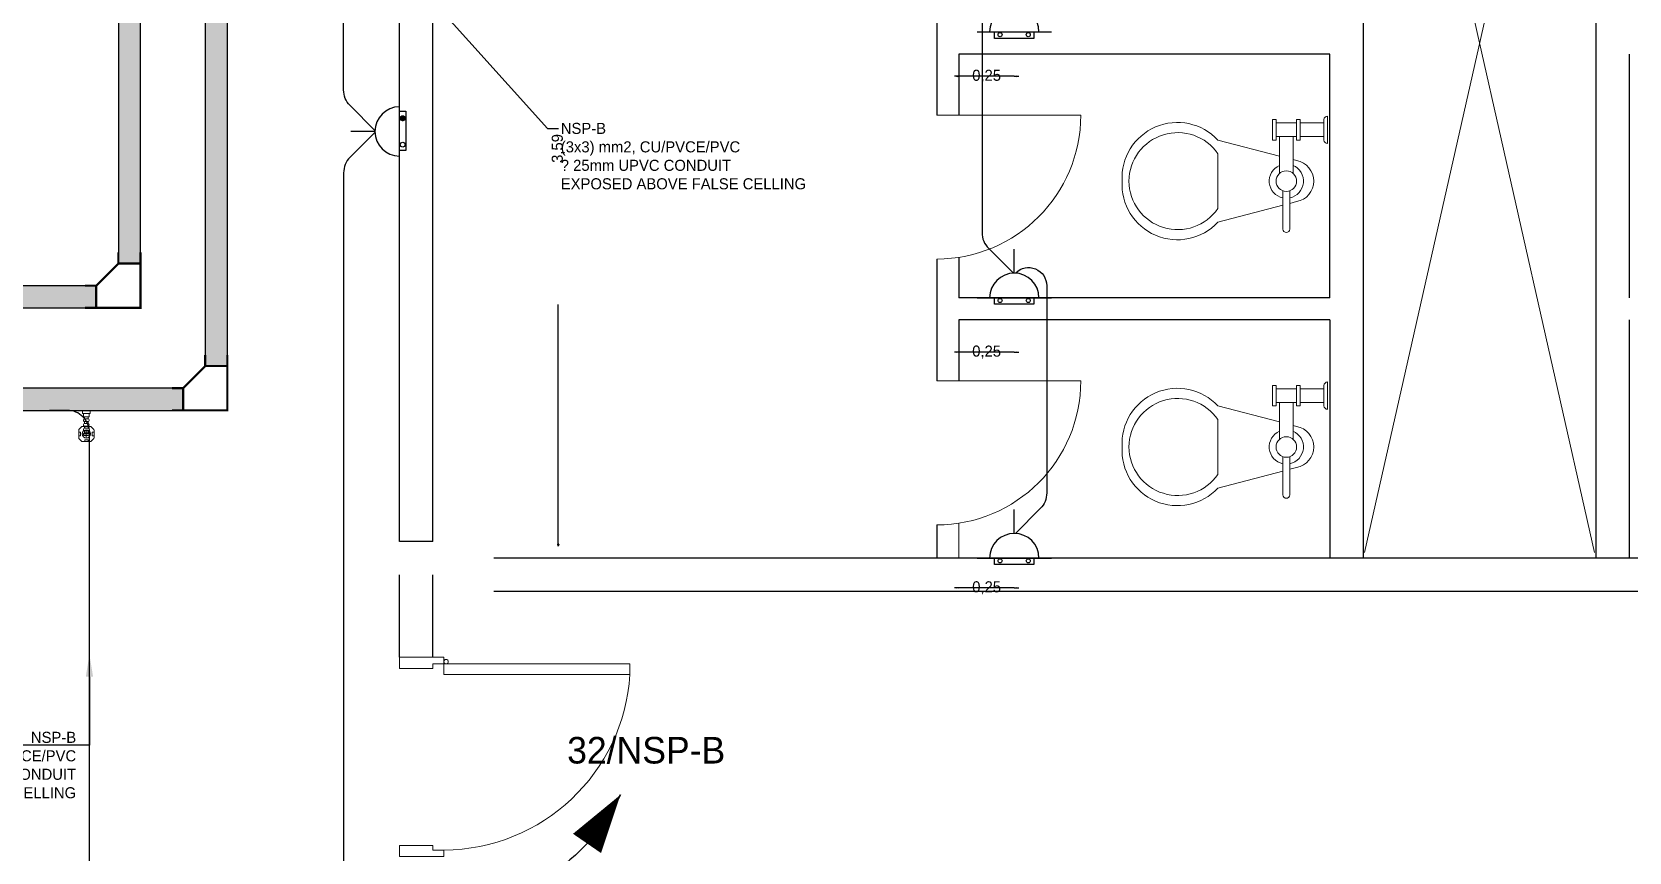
# Model space of a CAD drawing. Extents: x -1451 to 148, y -12854 to 856.
# Drawn here: x 44.47 to 51.68, y 337.75 to 341.45 of the extents above; entities that cross this region are included whole.
import ezdxf
from ezdxf import colors
from ezdxf.entities.mleader import LeaderData, LeaderLine
from ezdxf.enums import TextEntityAlignment as Align
from ezdxf.math import Vec2, Vec3

# ---------------------------------------------------------------- set-up
doc = ezdxf.new("R2010")
doc.units = 0
doc.header["$LTSCALE"] = 0.15
doc.linetypes.add('CONTINOUS', pattern=[0])
doc.layers.get('0').update_dxf_attribs({"color": 252})
doc.layers.get('Defpoints').update_dxf_attribs({"color": 252})
for name, color, linetype in [('0 BDH', 252, 'Continuous'), ('0 NORMAL WIRING', 252, 'Continuous'), ('0 sockets', 252, 'Continuous'), ('0 TEXTT', 4, 'Continuous'), ('0 TRATS', 252, 'Continuous'), ('0 WIRING 3', 4, 'Continuous'), ('AUTOINCR', 7, 'Continuous'), ('CIRCUIT_PRO_LAYER', 7, 'Continuous'), ('CPTOOLS-TRAY', 1, 'Continuous'), ('E-SOCK', 2, 'Continuous'), ('TEXT', 3, 'Continuous')]:
    doc.layers.add(name, color=color, linetype=linetype)
for name, color, linetype, lineweight in [('0 DIM', 6, 'Continuous', 5), ('0 LEGEND', 140, 'Continuous', 0), ('DOOR', 252, 'Continuous', 20), ('EL-PULL BOX-50', 3, 'Continuous', 0), ('sofa', 252, 'Continuous', 9), ('TMG-LC-ACCEORISE', 1, 'Continuous', 0), ('wall', 252, 'Continuous', 30), ('WC', 252, 'Continuous', 9)]:
    doc.layers.add(name, color=color, linetype=linetype, lineweight=lineweight)
doc.dimstyles.new('ISO-25', dxfattribs={"dimtxt": 0.05, "dimasz": 0.01, "dimexe": 0, "dimexo": 0, "dimtad": 0, "dimtoh": 1, "dimtxsty": 'Standard', "dimblk": 'CLOSED', "dimcen": 2.5, "dimse1": 1, "dimse2": 1, "dimclrd": 1, "dimadec": 0, "dimazin": 0, "dimtfac": 1, "dimtix": 1, "dimtmove": 1, "dimatfit": 0, "dimfxl": 1, "dimarcsym": 0})

# ---------------------------------------------------------------- blocks, each defined once
blk = doc.blocks.new('D90')
at = {"layer": 'DOOR'}
for points in [[(0.03, 0.2), (0.03, 1.04), (0.0783, 1.04), (0.0783, 0.2)], [(0.03, 0.2), (0, 0.2), (0, 0), (0.05, 0), (0.05, 0.15), (0.03, 0.15)], [(0.87, 0.2), (0.9, 0.2), (0.9, 0), (0.85, 0), (0.85, 0.15), (0.87, 0.15)]]:
    blk.add_lwpolyline(points, close=True, dxfattribs=at)
blk.add_circle((0.02, 0.21), 0.01, dxfattribs=at)
blk.add_arc((0.0251, 0.1967), 0.8449, 0.22177, 86.38894, dxfattribs=at)
blk = doc.blocks.new('ARCH')
at = {"layer": 'DOOR'}
for p, q in [((48.55, 341.075), (49.2, 341.075)), ((48.55, 339.875), (49.2, 339.875))]:
    blk.add_line(p, q, dxfattribs=at)
for centre in [(48.55, 341.075), (48.55, 339.875)]:
    blk.add_arc(centre, 0.65, 270, 0, dxfattribs=at)
at = {"layer": 'sofa'}
for p, q in [((51.5194, 339.1), (50.475, 343.725)), ((51.525, 343.725), (50.4806, 339.1))]:
    blk.add_line(p, q, dxfattribs=at)
at = {"layer": 'wall'}
for p, q in [((46.125, 339.15), (46.125, 346.275)), ((46.275, 339.15), (46.275, 346.125)), ((50.475, 343.725), (50.475, 339.075)), ((51.525, 343.725), (51.525, 339.075)), ((48.55, 341.675), (48.55, 341.075)), ((48.65, 341.35), (48.65, 341.075)), ((50.325, 341.35), (48.65, 341.35)), ((50.325, 340.25), (50.325, 341.35)), ((51.675, 341.35), (51.675, 340.25)), ((48.55, 340.425), (48.55, 339.875)), ((48.65, 340.4327), (48.65, 340.25)), ((50.325, 340.25), (48.65, 340.25)), ((48.65, 340.15), (48.65, 339.875)), ((50.325, 340.15), (48.65, 340.15)), ((50.325, 340.15), (50.325, 339.075)), ((51.675, 340.15), (51.675, 339.075)), ((48.55, 339.225), (48.55, 339.075)), ((46.275, 339.15), (46.125, 339.15)), ((53.3336, 339.075), (46.55, 339.075)), ((46.125, 338.6275), (46.125, 339)), ((46.275, 338.6275), (46.275, 339)), ((53.3, 338.925), (46.55, 338.925))]:
    blk.add_line(p, q, dxfattribs=at)
at = {"layer": 'WC'}
for p, q in [((50.0661, 340.962), (50.0661, 341.0547)), ((50.0661, 341.0547), (50.0815, 341.0547)), ((50.0815, 341.0547), (50.0815, 340.962)), ((50.0815, 341.0392), (50.1742, 341.0392)), ((50.1742, 340.962), (50.1742, 341.0547)), ((50.1742, 341.0547), (50.1897, 341.0547)), ((50.1897, 341.0547), (50.1897, 340.962)), ((50.1897, 341.0392), (50.2978, 341.0392)), ((50.2978, 340.962), (50.2978, 341.0547)), ((50.3132, 340.9465), (50.3132, 341.0701)), ((50.0972, 340.8894), (49.819, 340.962)), ((50.0815, 340.962), (50.0661, 340.962)), ((50.1742, 340.9774), (50.0815, 340.9774)), ((50.097, 340.9774), (50.097, 340.8112)), ((50.1588, 340.8108), (50.1588, 340.9774)), ((50.1897, 340.962), (50.1742, 340.962)), ((50.2978, 340.9774), (50.1897, 340.9774)), ((49.819, 340.6531), (49.819, 340.9002)), ((50.1742, 340.8693), (50.1584, 340.8735)), ((50.1124, 340.5605), (50.1124, 340.7334)), ((50.1433, 340.7334), (50.1433, 340.5605)), ((50.1122, 340.6678), (49.819, 340.5913)), ((50.1742, 340.684), (50.1431, 340.6759)), ((50.3132, 339.7465), (50.3132, 339.8701)), ((50.0661, 339.762), (50.0661, 339.8547)), ((50.0661, 339.8547), (50.0815, 339.8547)), ((50.0815, 339.8547), (50.0815, 339.762)), ((50.0815, 339.8392), (50.1742, 339.8392)), ((50.1742, 339.762), (50.1742, 339.8547)), ((50.1742, 339.8547), (50.1897, 339.8547)), ((50.1897, 339.8547), (50.1897, 339.762)), ((50.1897, 339.8392), (50.2978, 339.8392)), ((50.2978, 339.762), (50.2978, 339.8547)), ((50.0972, 339.6894), (49.819, 339.762)), ((50.0815, 339.762), (50.0661, 339.762)), ((50.1742, 339.7774), (50.0815, 339.7774)), ((50.097, 339.7774), (50.097, 339.6112)), ((50.1588, 339.6108), (50.1588, 339.7774)), ((50.1897, 339.762), (50.1742, 339.762)), ((50.2978, 339.7774), (50.1897, 339.7774)), ((49.819, 339.4531), (49.819, 339.7002)), ((50.1742, 339.6693), (50.1584, 339.6735)), ((50.1124, 339.3605), (50.1124, 339.5334)), ((50.1433, 339.5334), (50.1433, 339.3605)), ((50.1122, 339.4678), (49.819, 339.3913)), ((50.1742, 339.484), (50.1431, 339.4759)), ((48.65, 339.2327), (48.65, 339.075))]:
    blk.add_line(p, q, dxfattribs=at)
for centre in [(50.1279, 340.7767), (50.1279, 339.5767)]:
    blk.add_circle(centre, 0.0463, dxfattribs=at)
for centre, radius, start, end in [((49.6362, 340.7914), 0.25, 43.01722, 183.38), ((50.3139, 341.054), 0.0161, 92.4084, 177.5916), ((49.6376, 340.7755), 0.2201, 34.50543, 179.7), ((50.3139, 340.9627), 0.0161, 182.4084, 267.5916), ((50.1572, 340.7767), 0.0942, 280.3889, 79.61114), ((50.1279, 340.7767), 0.0772, 113.4137, 258.1237), ((50.1279, 340.7767), 0.0772, 281.423, 67.14953), ((49.6362, 340.7619), 0.25, 176.62, 316.9828), ((49.6376, 340.7778), 0.2201, 180.3, 325.4946), ((50.1279, 340.5605), 0.0154, 180, 360), ((50.3139, 339.854), 0.0161, 92.4084, 177.5916), ((49.6362, 339.5914), 0.25, 43.01722, 183.38), ((49.6376, 339.5755), 0.2201, 34.50543, 179.7), ((50.3139, 339.7627), 0.0161, 182.4084, 267.5916), ((50.1279, 339.5767), 0.0772, 113.4137, 258.1237), ((50.1279, 339.5767), 0.0772, 281.423, 67.14953), ((50.1572, 339.5767), 0.0942, 280.3889, 79.61114), ((49.6362, 339.5619), 0.25, 176.62, 316.9828), ((49.6376, 339.5778), 0.2201, 180.3, 325.4946), ((50.1279, 339.3605), 0.0154, 180, 360)]:
    blk.add_arc(centre, radius, start, end, dxfattribs=at)
at = {"layer": 'DOOR', "rotation": 270}
blk.add_blockref('D90', (46.125, 338.6275), dxfattribs=at)
blk = doc.blocks.new('*U292')
at = {"linetype": 'ByBlock'}
h = blk.add_hatch(dxfattribs=at)
h.set_pattern_fill('ANGLE', color=2)
h.set_pattern_definition([(0, (-301.6926, 2.516), (0, 6.985), [5.08, -1.905]), (90, (-301.6926, 2.516), (-6.985, 4e-16), [5.08, -1.905])])
h.paths.add_polyline_path([(87, -25, 1), (127, -25, 1)])
at = {"color": 6, "linetype": 'ByBlock'}
blk.add_lwpolyline([(-154, 0), (164, 0), (164, -52), (-154, -52)], close=True, dxfattribs=at)
for centre in [(-107, -25), (107, -25)]:
    blk.add_circle(centre, 20.1, dxfattribs=at)
at = {"layer": 'E-SOCK'}
for p, q in [((0, 200), (0, 395)), ((-300, 0), (300, 0))]:
    blk.add_line(p, q, dxfattribs=at)
blk.add_arc((0, 0), 200, 0, 180, dxfattribs=at)
blk = doc.blocks.new('s')
at = {"layer": '0 BDH', "linetype": 'ByBlock'}
h = blk.add_hatch(dxfattribs=at)
h.set_pattern_fill('ANGLE', color=2)
h.set_pattern_definition([(0, (-147.759, -393.318), (0, 6.985), [5.08, -1.905]), (90, (-147.759, -393.318), (-6.985, 4e-16), [5.08, -1.905])])
h.paths.add_polyline_path([(0.0729, 0.0022, 1), (0.0545, 0.0022, 1)])
at = {"layer": '0 BDH', "color": 6, "linetype": 'ByBlock'}
blk.add_lwpolyline([(-0.0887, 0.015), (0.0887, 0.015), (0.0887, -0.015), (-0.0887, -0.015)], close=True, dxfattribs=at)
for centre in [(-0.0637, 0.0022), (0.0637, 0.0022)]:
    blk.add_circle(centre, 0.00918, dxfattribs=at)
blk = doc.blocks.new('WATHERPROOF SOCKER S.PH')
at = {"layer": 'E-SOCK', "color": 6}
for p, q in [((0, 0.1114), (0, 0.2201)), ((-0.1671, 0), (0.1671, 0))]:
    blk.add_line(p, q, dxfattribs=at)
blk.add_arc((0, 0), 0.1114, 0, 180, dxfattribs=at)
at = {"layer": '0 BDH', "color": 6, "linetype": 'ByBlock'}
blk.add_blockref('s', (-0.0007, -0.0144), dxfattribs=at)
blk = doc.blocks.new('*U64')
at = {"transparency": 33554687}
blk.add_line((-558.4, 70.7), (-626.2, 129.6), dxfattribs=at)
blk.add_lwpolyline([(-626.2, 129.6, 0, 96, 0), (-492.9, 30.1, 96, 96, 0)], format="xyseb", dxfattribs=at)
at = {"ltscale": 0.2, "transparency": 33554687}
blk.add_arc((-214.3, 542.2), 583, 225.0509, 291.5678, dxfattribs=at)
blk = doc.blocks.new('N')
at = {"layer": 'TEXT', "transparency": 33554687, "xscale": -0.0016, "yscale": 0.0016, "zscale": 0.0016, "rotation": 68.01807446485657}
blk.add_blockref('*U64', (0, 0), dxfattribs=at)
blk = doc.blocks.new('*U199')
at = {"color": 0, "const_width": 0.01}
for points in [[(-0.05, 0.15), (-0.05, 0.2)], [(0.05, 0.15), (0.05, 0.2)], [(0.2, 0.05), (0.15, 0.05)], [(0.2, -0.05), (0.15, -0.05)]]:
    blk.add_lwpolyline(points, dxfattribs=at)
at = {"layer": 'CIRCUIT_PRO_LAYER', "color": 0, "const_width": 0.01}
blk.add_lwpolyline([(-0.05, -0.05), (-0.05, 0.15), (0.05, 0.15), (0.15, 0.05), (0.15, -0.05)], close=True, dxfattribs=at)
blk = doc.blocks.new('*U242')
at = {"layer": 'CPTOOLS-TRAY'}
h = blk.add_hatch(dxfattribs=at)
h.set_pattern_fill('HEX', color=0, scale=0.005)
h.paths.add_polyline_path([(0.05, 28.08), (-0.05, 28.08), (-0.05, 0), (0.05, 0)])
at = {"layer": 'CPTOOLS-TRAY', "color": 0}
blk.add_lwpolyline([(0.05, 28.08), (-0.05, 28.08), (-0.05, 0), (0.05, 0)], close=True, dxfattribs=at)
blk = doc.blocks.new('*U243')
at = {"layer": 'CPTOOLS-TRAY'}
h = blk.add_hatch(dxfattribs=at)
h.set_pattern_fill('HEX', color=0, scale=0.005)
h.paths.add_polyline_path([(0.05, 6.7187), (-0.05, 6.7187), (-0.05, 0), (0.05, 0)])
at = {"layer": 'CPTOOLS-TRAY', "color": 0}
blk.add_lwpolyline([(0.05, 6.7187), (-0.05, 6.7187), (-0.05, 0), (0.05, 0)], close=True, dxfattribs=at)
blk = doc.blocks.new('C5A2A8X4T8')
at = {"layer": '0 TRATS', "color": 0, "linetype": 'ByBlock'}
blk.add_blockref('*U243', (44.9055, 340.4045), dxfattribs=at)
for name, p, rotation in [('*U199', (44.9055, 340.2545), 90), ('*U242', (16.6756, 340.2545), 270)]:
    blk.add_blockref(name, p, dxfattribs=dict(at, rotation=rotation))
blk = doc.blocks.new('*U262')
at = {"layer": 'CPTOOLS-TRAY'}
h = blk.add_hatch(dxfattribs=at)
h.set_pattern_fill('HEX', color=0, scale=0.005)
h.paths.add_polyline_path([(0.05, 28.9159), (-0.05, 28.9159), (-0.05, 0), (0.05, 0)])
at = {"layer": 'CPTOOLS-TRAY', "color": 0}
blk.add_lwpolyline([(0.05, 28.9159), (-0.05, 28.9159), (-0.05, 0), (0.05, 0)], close=True, dxfattribs=at)
blk = doc.blocks.new('*U263')
at = {"layer": 'CPTOOLS-TRAY'}
h = blk.add_hatch(dxfattribs=at)
h.set_pattern_fill('HEX', color=0, scale=0.005)
h.paths.add_polyline_path([(0.05, 7.7953), (-0.05, 7.7953), (-0.05, 0), (0.05, 0)])
at = {"layer": 'CPTOOLS-TRAY', "color": 0}
blk.add_lwpolyline([(0.05, 7.7953), (-0.05, 7.7953), (-0.05, 0), (0.05, 0)], close=True, dxfattribs=at)
blk = doc.blocks.new('W2J0O4G0K3')
at = {"layer": '0 TRATS', "color": 0, "linetype": 'ByBlock'}
blk.add_blockref('*U263', (45.2977, 339.9419), dxfattribs=at)
for name, p, rotation in [('*U199', (45.2977, 339.7919), 90), ('*U262', (16.2318, 339.7919), 270)]:
    blk.add_blockref(name, p, dxfattribs=dict(at, rotation=rotation))
blk = doc.blocks.new('JUNCTION BOX 2')
at = {"layer": 'TMG-LC-ACCEORISE', "color": 1, "ltscale": 0.4}
blk.add_lwpolyline([(-27, -85), (27, -85, 0.198912), (40, -79), (54, -66, 0.198912), (59, -53), (59, 2, 0.198912), (54, 15), (40, 28, 0.198912), (27, 34), (-27, 34, 0.198912), (-40, 28), (-54, 15, 0.198912), (-60, 2), (-60, -25), (-60, -53, 0.198912), (-54, -66), (-40, -79, 0.198912)], format="xyb", close=True, dxfattribs=at)
for points in [[(-14, 34), (12, 34), (12, 20), (-14, 20)], [(-60, -12), (-60, -39), (-45, -39), (-45, -12)], [(-14, -85), (12, -85), (12, -71), (-14, -71)], [(59, -12), (59, -39), (45, -39), (45, -12)]]:
    blk.add_lwpolyline(points, close=True, dxfattribs=at)
at = {"layer": 'TMG-LC-ACCEORISE', "color": 1}
for points in [[(0, 7), (0, -58)], [(-32, -25), (32, -25)]]:
    blk.add_lwpolyline(points, dxfattribs=at)
blk.add_circle((0, -25), 32.2, dxfattribs=at)
blk = doc.blocks.new('EMT CON. ADAPTER')
at = {"linetype": 'CONTINOUS'}
for points in [[(-60, 25), (-60, -25), (-30, -25), (-30, 25)], [(0, 35), (-30, 35), (-30, -35), (0, -35)]]:
    blk.add_lwpolyline(points, close=True, dxfattribs=at)
blk = doc.blocks.new('WERG')
at = {"layer": '0 LEGEND', "color": 1, "ltscale": 0.05}
for p, q in [((-43, 16), (-43, -16)), ((-27, 26), (-33, 26)), ((-17, 17), (0, 17)), ((-17, -16), (-17, 16)), ((-33, -26), (-27, -26)), ((-17, -17), (0, -17))]:
    blk.add_line(p, q, dxfattribs=at)
for centre, start, end in [((-33, 16), 90.0002, 180.0002), ((-27, 16), 0.0002, 90.0002), ((-33, -16), 180.0002, 270.0002), ((-27, -16), 270.0002, 0.0002)]:
    blk.add_arc(centre, 10, start, end, dxfattribs=at)
blk = doc.blocks.new('*U304')
at = {"layer": '0 LEGEND', "ltscale": 0.05}
for p in [(-189, 0), (-146, 0), (-103, 0), (-60, 0)]:
    blk.add_blockref('WERG', p, dxfattribs=at)
at = {"layer": '0 LEGEND', "ltscale": 0.05, "xscale": -1, "rotation": 180}
blk.add_blockref('EMT CON. ADAPTER', (0, 0), dxfattribs=at)
blk = doc.blocks.new('DD')
at = {"layer": 'EL-PULL BOX-50', "extrusion": (-3.54521e-15, -0.013854, 0.999904), "xscale": -0.002311763713811701, "yscale": 0.002311763713811701, "zscale": 0.002311763713811699, "rotation": 180}
blk.add_blockref('JUNCTION BOX 2', (0, 0.367, -0.001), dxfattribs=at)
at = {"layer": 'EL-PULL BOX-50', "xscale": -0.001964999156739888, "yscale": 0.001964999156739888, "zscale": 0.001964999156739888, "rotation": 90}
blk.add_blockref('*U304', (0, 0), dxfattribs=at)
blk = doc.blocks.new('_Closed')
at = {"color": 0, "linetype": 'ByBlock', "lineweight": -2}
for p, q in [((-1, 0.17), (0, 0)), ((-1, 0.17), (-1, -0.17)), ((0, 0), (-1, -0.17)), ((0, 0), (-1, 0))]:
    blk.add_line(p, q, dxfattribs=at)
blk = doc.blocks.new('*D434')
at = {"layer": '0 DIM', "color": 1, "linetype": 'ByBlock', "lineweight": -2, "transparency": 16777216}
for p, q in [((48.64, 338.9408), (48.63, 338.9408)), ((48.9, 338.9408), (48.65, 338.9408)), ((48.91, 338.9408), (48.92, 338.9408))]:
    blk.add_line(p, q, dxfattribs=at)
at = {"layer": 'Defpoints', "color": 0, "linetype": 'ByBlock', "transparency": 16777216}
for p in [(48.65, 339.075), (48.9, 339.075), (48.65, 338.9408)]:
    blk.add_point(p, dxfattribs=at)
at = {"layer": '0 DIM', "color": 1, "linetype": 'ByBlock', "lineweight": -2, "transparency": 16777216, "xscale": 0.01, "yscale": 0.01, "zscale": 0.01}
blk.add_blockref('_Closed', (48.65, 338.9408), dxfattribs=at)
at = {"layer": '0 DIM', "color": 1, "linetype": 'ByBlock', "lineweight": -2, "transparency": 16777216, "xscale": 0.01, "yscale": 0.01, "zscale": 0.01, "rotation": 180}
blk.add_blockref('_Closed', (48.9, 338.9408), dxfattribs=at)
at = {"layer": '0 DIM', "color": 0, "linetype": 'ByBlock', "transparency": 16777216, "insert": (48.775, 338.9408), "char_height": 0.05, "attachment_point": 5}
blk.add_mtext('0,25', dxfattribs=at)
blk = doc.blocks.new('*D435')
at = {"layer": '0 DIM', "color": 1, "linetype": 'ByBlock', "lineweight": -2, "transparency": 16777216}
for p, q in [((48.64, 340.0048), (48.63, 340.0048)), ((48.9, 340.0048), (48.65, 340.0048)), ((48.91, 340.0048), (48.92, 340.0048))]:
    blk.add_line(p, q, dxfattribs=at)
at = {"layer": 'Defpoints', "color": 0, "linetype": 'ByBlock', "transparency": 16777216}
for p in [(48.65, 340.25), (48.9, 340.25), (48.65, 340.0048)]:
    blk.add_point(p, dxfattribs=at)
at = {"layer": '0 DIM', "color": 1, "linetype": 'ByBlock', "lineweight": -2, "transparency": 16777216, "xscale": 0.01, "yscale": 0.01, "zscale": 0.01}
blk.add_blockref('_Closed', (48.65, 340.0048), dxfattribs=at)
at = {"layer": '0 DIM', "color": 1, "linetype": 'ByBlock', "lineweight": -2, "transparency": 16777216, "xscale": 0.01, "yscale": 0.01, "zscale": 0.01, "rotation": 180}
blk.add_blockref('_Closed', (48.9, 340.0048), dxfattribs=at)
at = {"layer": '0 DIM', "color": 0, "linetype": 'ByBlock', "transparency": 16777216, "insert": (48.775, 340.0048), "char_height": 0.05, "attachment_point": 5}
blk.add_mtext('0,25', dxfattribs=at)
blk = doc.blocks.new('*D436')
at = {"layer": '0 DIM', "color": 1, "linetype": 'ByBlock', "lineweight": -2, "transparency": 16777216}
for p, q in [((48.64, 341.2497), (48.63, 341.2497)), ((48.9, 341.2497), (48.65, 341.2497)), ((48.91, 341.2497), (48.92, 341.2497))]:
    blk.add_line(p, q, dxfattribs=at)
at = {"layer": 'Defpoints', "color": 0, "linetype": 'ByBlock', "transparency": 16777216}
for p in [(48.65, 341.45), (48.9, 341.45), (48.65, 341.2497)]:
    blk.add_point(p, dxfattribs=at)
at = {"layer": '0 DIM', "color": 1, "linetype": 'ByBlock', "lineweight": -2, "transparency": 16777216, "xscale": 0.01, "yscale": 0.01, "zscale": 0.01}
blk.add_blockref('_Closed', (48.65, 341.2497), dxfattribs=at)
at = {"layer": '0 DIM', "color": 1, "linetype": 'ByBlock', "lineweight": -2, "transparency": 16777216, "xscale": 0.01, "yscale": 0.01, "zscale": 0.01, "rotation": 180}
blk.add_blockref('_Closed', (48.9, 341.2497), dxfattribs=at)
at = {"layer": '0 DIM', "color": 0, "linetype": 'ByBlock', "transparency": 16777216, "insert": (48.775, 341.2497), "char_height": 0.05, "attachment_point": 5}
blk.add_mtext('0,25', dxfattribs=at)
blk = doc.blocks.new('*D447')
at = {"layer": '0 DIM', "color": 1, "linetype": 'ByBlock', "lineweight": -2, "transparency": 16777216}
for p, q in [((46.8415, 342.7098), (46.8415, 341.6281)), ((46.8415, 339.1382), (46.8415, 340.2198))]:
    blk.add_line(p, q, dxfattribs=at)
at = {"layer": 'Defpoints', "color": 0, "linetype": 'ByBlock', "transparency": 16777216}
for p in [(46.4951, 342.7198), (46.8205, 339.1282), (46.8415, 339.1282)]:
    blk.add_point(p, dxfattribs=at)
at = {"layer": '0 DIM', "color": 1, "linetype": 'ByBlock', "lineweight": -2, "transparency": 16777216, "xscale": 0.01, "yscale": 0.01, "zscale": 0.01}
for p, rotation in [((46.8415, 342.7198), 90), ((46.8415, 339.1282), 270)]:
    blk.add_blockref('_Closed', p, dxfattribs=dict(at, rotation=rotation))
at = {"layer": '0 DIM', "color": 0, "linetype": 'ByBlock', "transparency": 16777216, "insert": (46.8415, 340.924), "char_height": 0.05, "attachment_point": 5, "rotation": 90}
blk.add_mtext('3,59', dxfattribs=at)

msp = doc.modelspace()

# ---------------------------------------------------------------- linework, layer by layer
at = {"layer": '0 NORMAL WIRING', "color": 3}
for points in [[(46.0137, 341.0056), (45.9016, 341.1178, -0.198912), (45.8723, 341.1885), (45.8723, 342.6571)], [(48.8957, 341.5613), (48.8943, 341.5627, 0.668179), (48.7543, 341.5047), (48.7543, 340.5442, 0.198912), (48.7836, 340.4734), (48.8957, 340.3613)], [(46.0137, 340.9964), (45.9016, 340.8843, 0.198912), (45.8723, 340.8135), (45.8723, 336.5241, 0.198913), (45.9016, 336.4534), (46.0137, 336.3413)], [(48.905, 340.3613), (48.9064, 340.3627, -0.668179), (49.0464, 340.3047), (49.0464, 339.3691, -0.198912), (49.0171, 339.2984), (48.905, 339.1863)]]:
    msp.add_lwpolyline(points, format="xyb", dxfattribs=at)
at = {"layer": '0 sockets', "color": 1, "linetype": 'ByBlock'}
msp.add_lwpolyline([(45.7723, 337.5373), (44.825, 337.5373, -0.414214), (44.725, 337.6373), (44.725, 339.6419, 0.414214), (44.625, 339.7419), (44.5453, 339.7419)], format="xyb", dxfattribs=at)

# ---------------------------------------------------------------- block references
at = {"layer": '0 BDH', "color": 6, "linetype": 'ByBlock', "rotation": 310.7315762874196}
msp.add_blockref('N', (46.2399, 337.488), dxfattribs=at)
at = {"layer": '0 sockets', "color": 3}
for name, p in [('ARCH', (0, 0)), ('WATHERPROOF SOCKER S.PH', (48.9, 341.45)), ('WATHERPROOF SOCKER S.PH', (48.9, 340.25)), ('WATHERPROOF SOCKER S.PH', (48.9, 339.075))]:
    msp.add_blockref(name, p, dxfattribs=at)
at = {"layer": '0 sockets', "color": 3, "xscale": 0.0005570000000000001, "yscale": 0.0005570000000000001, "zscale": 0.0005570000000000001, "rotation": 90}
msp.add_blockref('*U292', (46.125, 341.0007), dxfattribs=at)
at = {"layer": '0 TRATS', "color": 1, "linetype": 'ByBlock'}
msp.add_blockref('W2J0O4G0K3', (0, 0), dxfattribs=at)
at = {"layer": '0 TRATS', "color": 4, "linetype": 'ByBlock'}
msp.add_blockref('C5A2A8X4T8', (0, 0), dxfattribs=at)
at = {"layer": '0 WIRING 3', "color": 6, "linetype": 'ByBlock', "xscale": 0.25, "yscale": 0.25, "zscale": 0.25, "rotation": 180}
msp.add_blockref('DD', (44.7109, 339.7419), dxfattribs=at)

# ---------------------------------------------------------------- texts
at = {"layer": 'AUTOINCR', "color": 1, "linetype": 'ByBlock'}
msp.add_text('32/NSP-B', height=0.12, dxfattribs=at).set_placement((46.8815, 338.1119), align=Align.BOTTOM_LEFT)

# ---------------------------------------------------------------- dimensions: what is measured, and where the dimension line sits
at = {"layer": '0 DIM', "color": 6, "linetype": 'ByBlock'}
dim = msp.add_linear_dim(base=(46.8415, 339.1282), p1=(46.4951, 342.7198), p2=(46.8205, 339.1282), angle=90, dimstyle='ISO-25', dxfattribs=at)
dim.commit()
dim.dimension.update_dxf_attribs({"geometry": '*D447', "text_midpoint": (46.8415, 340.924)})
for base, p1, p2, picture, middle in [((48.65, 341.2497), (48.9, 341.45), (48.65, 341.45), '*D436', (48.775, 341.2497)), ((48.65, 340.0048), (48.9, 340.25), (48.65, 340.25), '*D435', (48.775, 340.0048)), ((48.65, 338.9408), (48.9, 339.075), (48.65, 339.075), '*D434', (48.775, 338.9408))]:
    dim = msp.add_linear_dim(base=base, p1=p1, p2=p2, dimstyle='ISO-25', dxfattribs=at)
    dim.commit()
    dim.dimension.update_dxf_attribs({"geometry": picture, "text_midpoint": middle})

# ---------------------------------------------------------------- leaders
at = {"layer": '0 TEXTT', "color": 1, "linetype": 'ByBlock'}
ml = msp.add_multileader_mtext('Standard', dxfattribs=at)
ml.set_content('NSP-B \\P(3x3) mm2, CU/PVCE/PVC\\P? 25mm UPVC CONDUIT\\PEXPOSED ABOVE FALSE CELLING', color=6)
ml.set_leader_properties(color=4)
ml.build(insert=Vec2(0, 0))
ml.multileader.update_dxf_attribs({"text_right_attachment_type": 6, "dogleg_length": 0.05, "arrow_head_size": 0.1})
ctx = ml.context
ctx.base_point, ctx.char_height, ctx.arrow_head_size, ctx.landing_gap_size = Vec3(46.8427, 341.0147), 0.05, 0.1, 0.01
ctx.right_attachment = 6
notes = []
notes.append((ctx, [(0, (1, 1, 0), (46.7927, 341.0147), (1, 0), 0.05, [(0, [(46.125, 341.7555)], 0, [])])]))
ctx.mtext.insert, ctx.mtext.width, ctx.mtext.flow_direction = Vec3(46.8527, 341.0397), 6.216, 5
ml = msp.add_multileader_mtext('Standard', dxfattribs=at)
ml.set_content('NSP-B \\P(3x3) mm2, CU/PVCE/PVC\\P? 25mm UPVC CONDUIT\\PEXPOSED ABOVE FALSE CELLING', color=6)
ml.set_leader_properties(color=4)
ml.build(insert=Vec2(0, 0))
ml.multileader.update_dxf_attribs({"text_right_attachment_type": 6, "dogleg_length": 0.05, "arrow_head_size": 0.1})
ctx = ml.context
ctx.base_point, ctx.char_height, ctx.arrow_head_size, ctx.landing_gap_size = Vec3(43.3217, 338.266), 0.05, 0.1, 0.01
ctx.right_attachment, ctx.text_align_type = 6, 2
notes.append((ctx, [(0, (1, 1, 0), (44.725, 338.231), (-1, 0), 0.05, [(0, [(44.725, 338.6396)], 0, [])])]))
ctx.mtext.insert, ctx.mtext.width, ctx.mtext.alignment, ctx.mtext.flow_direction = Vec3(44.665, 338.291), 6.216, 3, 5
for ctx, leaders in notes:
    for number, flags, end, landing, length, lines in leaders:
        leader = LeaderData()
        leader.index, (leader.has_last_leader_line, leader.has_dogleg_vector, leader.attachment_direction) = number, flags
        leader.last_leader_point, leader.dogleg_vector, leader.dogleg_length = Vec3(end), Vec3(landing), length
        for number, points, colour, breaks in lines:
            line = LeaderLine()
            line.index, line.vertices, line.color, line.breaks = number, Vec3.list(points), colors.encode_raw_color(colour), breaks
            leader.lines.append(line)
        ctx.leaders.append(leader)

doc.saveas('drawing.dxf')
